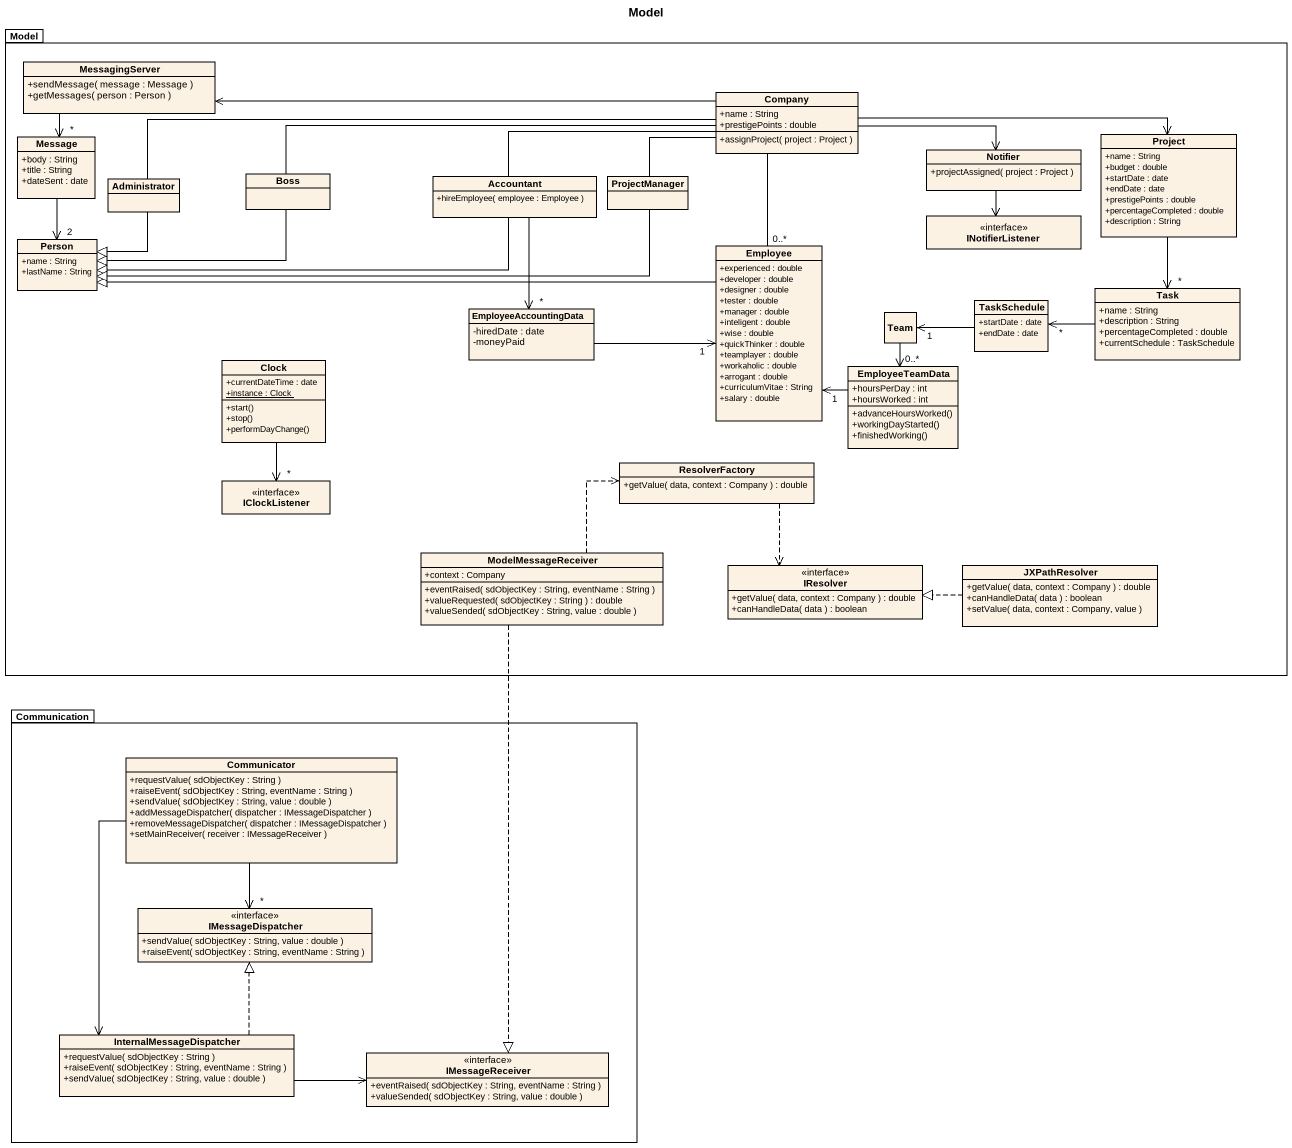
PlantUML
@startuml
title Model
hide circle
hide empty members
skinparam classAttributeIconSize 0
package Model {
  class MessagingServer {
    +sendMessage( message : Message )
    +getMessages( person : Person )
  }
  class Company {
    +name : String
    +prestigePoints : double
    +assignProject( project : Project )
  }
  class Message {
    +body : String
    +title : String
    +dateSent : date
  }
  class Notifier {
    +projectAssigned( project : Project )
  }
  class Project {
    +name : String
    +budget : double
    +startDate : date
    +endDate : date
    +prestigePoints : double
    +percentageCompleted : double
    +description : String
  }
  class Administrator
  class Boss
  class Accountant {
    +hireEmployee( employee : Employee )
  }
  class ProjectManager
  class "Person" as Person_ {
    +name : String
    +lastName : String
  }
  interface INotifierListener
  class Employee {
    +experienced : double
    +developer : double
    +designer : double
    +tester : double
    +manager : double
    +inteligent : double
    +wise : double
    +quickThinker : double
    +teamplayer : double
    +workaholic : double
    +arrogant : double
    +curriculumVitae : String
    +salary : double
  }
  class EmployeeAccountingData {
    -hiredDate : date
    -moneyPaid
  }
  class Team
  class TaskSchedule {
    +startDate : date
    +endDate : date
  }
  class Task {
    +name : String
    +description : String
    +percentageCompleted : double
    +currentSchedule : TaskSchedule
  }
  class Clock {
    +currentDateTime : date
    {static} +instance : Clock
    +start()
    +stop()
    +performDayChange()
  }
  class EmployeeTeamData {
    +hoursPerDay : int
    +hoursWorked : int
    +advanceHoursWorked()
    +workingDayStarted()
    +finishedWorking()
  }
  class ResolverFactory {
    +getValue( data, context : Company ) : double
  }
  interface IClockListener
  class ModelMessageReceiver {
    +context : Company
    +eventRaised( sdObjectKey : String, eventName : String )
    +valueRequested( sdObjectKey : String ) : double
    +valueSended( sdObjectKey : String, value : double )
  }
  interface IResolver {
    +getValue( data, context : Company ) : double
    +canHandleData( data ) : boolean
  }
  class JXPathResolver {
    +getValue( data, context : Company ) : double
    +canHandleData( data ) : boolean
    +setValue( data, context : Company, value )
  }
}
package Communication {
  class Communicator {
    +requestValue( sdObjectKey : String )
    +raiseEvent( sdObjectKey : String, eventName : String )
    +sendValue( sdObjectKey : String, value : double )
    +addMessageDispatcher( dispatcher : IMessageDispatcher )
    +removeMessageDispatcher( dispatcher : IMessageDispatcher )
    +setMainReceiver( receiver : IMessageReceiver )
  }
  interface IMessageDispatcher {
    +sendValue( sdObjectKey : String, value : double )
    +raiseEvent( sdObjectKey : String, eventName : String )
  }
  class InternalMessageDispatcher {
    +requestValue( sdObjectKey : String )
    +raiseEvent( sdObjectKey : String, eventName : String )
    +sendValue( sdObjectKey : String, value : double )
  }
  interface IMessageReceiver {
    +eventRaised( sdObjectKey : String, eventName : String )
    +valueSended( sdObjectKey : String, value : double )
  }
}
MessagingServer --> "*" Message
Company -left-> MessagingServer
Company -right-> Notifier
Company -right-> Project
Company -left- Administrator
Company -left- Boss
Company -left- Accountant
Company -left- ProjectManager
Company -- "0..*" Employee
Message --> "2" Person_
Notifier --> INotifierListener
Project --> "*" Task
Administrator --|> Person_
Boss -left-|> Person_
Accountant -left-|> Person_
Accountant --> "*" EmployeeAccountingData
ProjectManager -left-|> Person_
Employee -left-|> Person_
EmployeeAccountingData -right-> "1" Employee
Team --> "0..*" EmployeeTeamData
TaskSchedule -left-> "1" Team
Task -left-> "*" TaskSchedule
Clock --> "*" IClockListener
EmployeeTeamData -left-> "1" Employee
ResolverFactory ..> IResolver
ModelMessageReceiver .up.> ResolverFactory
ModelMessageReceiver ..|> IMessageReceiver
JXPathResolver .left.|> IResolver
Communicator --> "*" IMessageDispatcher
Communicator --> InternalMessageDispatcher
InternalMessageDispatcher .up.|> IMessageDispatcher
InternalMessageDispatcher -right-> IMessageReceiver
@enduml
